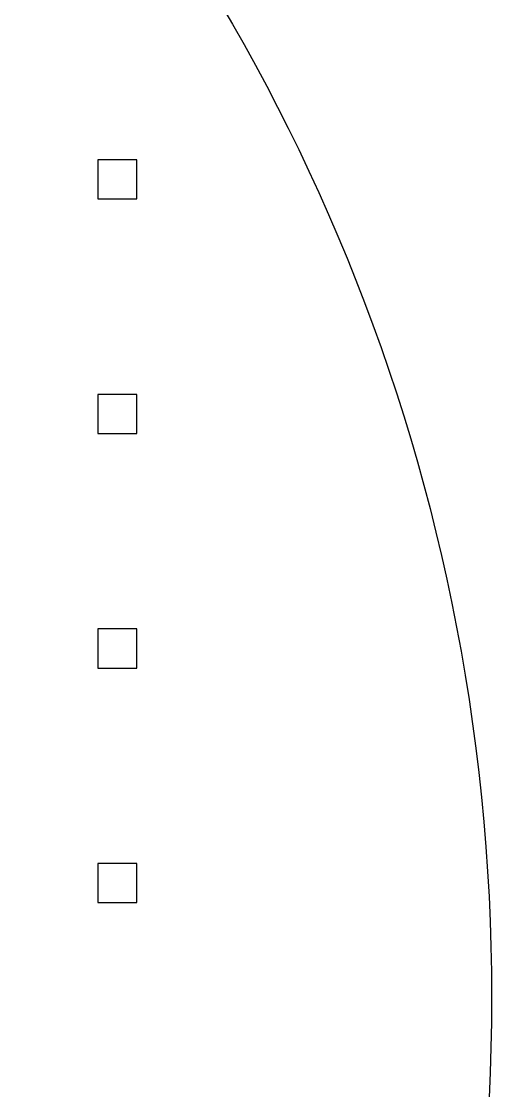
# Model space of a CAD drawing. Header units: feet. Extents: x -1170 to 123593, y -32664 to 67336.
# Drawn here: x 86810 to 98830, y 14943 to 42293 of the extents above; entities that cross this region are included whole.
import ezdxf

# ---------------------------------------------------------------- set-up
doc = ezdxf.new("R2010")
doc.units = ezdxf.units.FT
doc.header["$MEASUREMENT"] = 0
doc.layers.add('5_DARK', color=255, linetype='CONTINUOUS')

# ---------------------------------------------------------------- blocks, each defined once
blk = doc.blocks.new('*U117')
at = {"layer": '5_DARK', "linetype": 'Continuous'}
blk.add_lwpolyline([(-500, -500), (500, -500), (500, 500), (-500, 500)], close=True, dxfattribs=at)
blk = doc.blocks.new('*U118')
at = {"layer": '5_DARK', "color": 0, "linetype": 'ByBlock', "lineweight": -2, "transparency": 16777216}
for p in [(0, 42000), (0, 36000), (0, 30000), (0, 24000)]:
    blk.add_blockref('*U117', p, dxfattribs=at)

msp = doc.modelspace()

# ---------------------------------------------------------------- linework, layer by layer
at = {"layer": '5_DARK', "linetype": 'Continuous'}
msp.add_circle((48830, 17336), 50000, dxfattribs=at)

# ---------------------------------------------------------------- block references
msp.add_blockref('*U118', (89264, -3748), dxfattribs=at)

doc.saveas('drawing.dxf')
